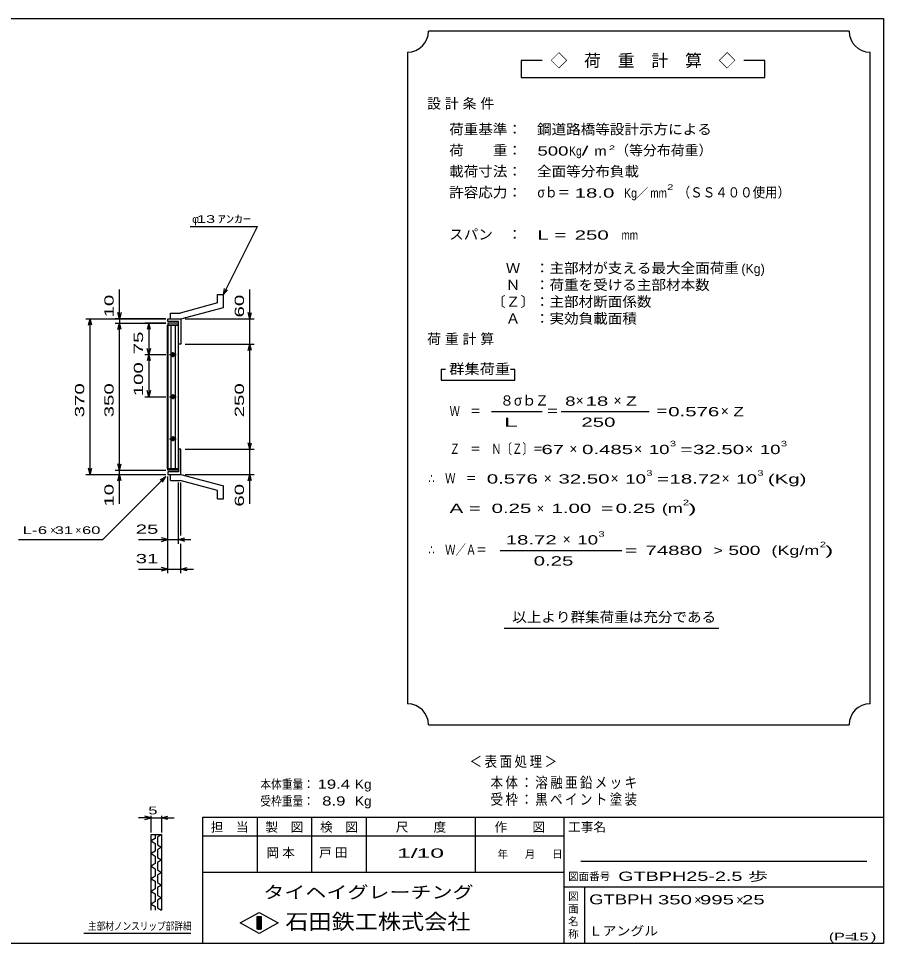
# Model space of a CAD drawing. Units: millimetres, scale not verified. Extents: x -1820 to 1731, y -1282 to 1054.
# Drawn here: x -326 to 1731, y -1146 to 1054 of the extents above; entities that cross this region are included whole.
import ezdxf
from ezdxf.enums import TextEntityAlignment as Align

# ---------------------------------------------------------------- set-up
doc = ezdxf.new("R2010")
doc.units = ezdxf.units.MM
doc.header["$LTSCALE"] = 10
for name, color, linetype, lineweight in [('0_2', 150, 'Continuous', 25), ('16', 3, 'Continuous', 25), ('19', 6, 'Continuous', 25), ('22', 4, 'Continuous', 25), ('24', 2, 'Continuous', 25), ('32', 4, 'Continuous', 25)]:
    doc.layers.add(name, color=color, linetype=linetype, lineweight=lineweight)
doc.styles.add('ベクトル', font='')
doc.styles.get('ベクトル').set_extended_font_data('ベクトル')

msp = doc.modelspace()

# ---------------------------------------------------------------- linework, layer by layer
at = {"layer": '0_2'}
for p, q in [((-1729, 1053.5), (1731, 1053.5)), ((1731, 1053.5), (1731, -1146.5)), ((1731, -846.5), (111, -846.5)), ((111, -846.5), (111, -1146.5)), ((241, -846.5), (241, -976.5)), ((371, -976.5), (371, -846.5)), ((501, -846.5), (501, -976.5)), ((761, -976.5), (761, -846.5)), ((971, -846.5), (971, -1146.5)), ((971, -891.5), (111, -891.5)), ((1691, -951.5), (1011, -951.5)), ((111, -976.5), (971, -976.5)), ((971, -1011.5), (1731, -1011.5)), ((1021, -1146.5), (1021, -1011.5)), ((201, -1097.5), (246, -1072.5)), ((246, -1072.5), (291, -1097.5)), ((246, -1122.5), (201, -1097.5)), ((241, -1082.5), (251, -1082.5)), ((241, -1112.5), (241, -1082.5)), ((241, -1082.5), (243, -1082.5)), ((243, -1082.5), (243, -1112.5)), ((245, -1112.5), (245, -1082.5)), ((245, -1082.5), (247, -1082.5)), ((291, -1097.5), (246, -1122.5)), ((247, -1082.5), (247, -1112.5)), ((249, -1112.5), (249, -1082.5)), ((249, -1082.5), (251, -1082.5)), ((251, -1082.5), (251, -1112.5)), ((251, -1082.5), (251, -1112.5)), ((251, -1112.5), (241, -1112.5)), ((243, -1112.5), (245, -1112.5)), ((247, -1112.5), (249, -1112.5)), ((1731, -1146.5), (-1729, -1146.5))]:
    msp.add_line(p, q, dxfattribs=at)
at = {"layer": '16'}
for p, q in [((28.3, -16.5), (28.3, 324.5)), ((28.3, 324.5), (29, 324.5)), ((54, 329), (29, 329)), ((29, 329), (29, 324.5)), ((29, 324.5), (54, 324.5)), ((29, 324.5), (29, -16.5)), ((54, 324.5), (29, 324.5)), ((36, 324.5), (36, -16.5)), ((47, -16.5), (47, 324.5)), ((54, 324.5), (54, 329)), ((54, -16.5), (54, 324.5)), ((33, 254), (49, 254)), ((43, 257), (39, 257)), ((39, 251), (43, 251)), ((41, 260), (41, 248)), ((33, 154), (49, 154)), ((43, 157), (39, 157)), ((41, 160), (41, 148)), ((39, 151), (43, 151)), ((33, 54), (49, 54)), ((43, 57), (39, 57)), ((39, 51), (43, 51)), ((41, 60), (41, 48)), ((29, -16.5), (28.3, -16.5)), ((29, -16.5), (54, -16.5)), ((29, -21), (29, -16.5)), ((29, -16.5), (54, -16.5)), ((54, -21), (29, -21)), ((54, -16.5), (54, -21))]:
    msp.add_line(p, q, dxfattribs=at)
for centre, radius, start, end in [((39, 254), 3, 90, 270), ((41, 254), 4, 46.6, 133.4), ((41, 254), 4, 226.6, 313.4), ((43, 254), 3, 270, 90), ((39, 154), 3, 90, 270), ((41, 154), 4, 46.6, 133.4), ((43, 154), 3, 270, 90), ((41, 154), 4, 226.6, 313.4), ((39, 54), 3, 90, 270), ((41, 54), 4, 46.6, 133.4), ((41, 54), 4, 226.6, 313.4), ((43, 54), 3, 270, 90)]:
    msp.add_arc(centre, radius, start, end, dxfattribs=at)
at = {"layer": '19'}
for p, q in [((147, 397), (161, 397)), ((147, 377), (147, 397)), ((161, 366), (161, 397)), ((147, 377), (58, 353)), ((35, 353), (58, 353)), ((35, 339), (35, 353)), ((60, 339), (161, 366)), ((29, 333), (29, 339)), ((29, 339), (59, 339)), ((54, 333), (29, 333)), ((35, 339), (60, 339)), ((54, 279), (54, 333)), ((59, 339), (60, 338)), ((60, 338), (60, 279)), ((60, 279), (54, 279)), ((60, 29), (54, 29)), ((54, 29), (54, -25)), ((60, -30), (60, 29)), ((29, -25), (29, -31)), ((54, -25), (29, -25)), ((29, -31), (59, -31)), ((35, -31), (60, -31)), ((35, -45), (35, -31)), ((59, -31), (60, -30)), ((60, -31), (161, -58)), ((35, -45), (58, -45)), ((147, -69), (58, -45)), ((161, -89), (161, -58)), ((147, -89), (147, -69)), ((147, -89), (161, -89))]:
    msp.add_line(p, q, dxfattribs=at)
at = {"layer": '22'}
for p, q in [((82, 559), (242, 559)), ((161, 397), (242, 559)), ((-86, 339), (-86, 409)), ((161, 397), (164, 411.6)), ((161, 397), (171, 408)), ((224, 339), (224, 409)), ((-86, 339), (-90, 354)), ((-82, 354), (-86, 339)), ((224, 339), (220, 354)), ((224, 339), (228, 354)), ((-166, 339), (24, 339)), ((-160, 324), (-156, 339)), ((-152, 324), (-156, 339)), ((-156, -31), (-156, 339)), ((24, 339), (-96, 339)), ((-86, 339), (-86, 329)), ((70, 339), (234, 339)), ((224, 279), (224, 339)), ((-96, 329), (24, 329)), ((-90, 314), (-86, 329)), ((-82, 314), (-86, 329)), ((-86, -21), (-86, 329)), ((24, 329), (-26, 329)), ((-16, 329), (-20, 314)), ((-12, 314), (-16, 329)), ((-16, 329), (-16, 254)), ((-16, 254), (-20, 269)), ((-12, 269), (-16, 254)), ((70, 279), (234, 279)), ((220, 264), (224, 279)), ((228, 264), (224, 279)), ((224, 29), (224, 279)), ((-26, 254), (24, 254)), ((-16, 254), (-20, 239)), ((-12, 239), (-16, 254)), ((-16, 254), (-16, 154)), ((-26, 154), (24, 154)), ((-16, 154), (-20, 169)), ((-12, 169), (-16, 154)), ((224, 29), (220, 44)), ((224, 29), (228, 44)), ((70, 29), (234, 29)), ((224, -31), (224, 29)), ((-156, -31), (-160, -16)), ((-156, -31), (-152, -16)), ((-96, -21), (24, -21)), ((-86, -21), (-90, -6)), ((-86, -21), (-82, -6)), ((-86, -31), (-86, -21)), ((-166, -31), (24, -31)), ((-126, -186), (24, -36)), ((-96, -31), (24, -31)), ((-90, -46), (-86, -31)), ((-82, -46), (-86, -31)), ((-86, -101), (-86, -31)), ((11, -44), (24, -36)), ((16, -49), (24, -36)), ((29, -196), (29, -36)), ((29, -266), (29, -36)), ((70, -31), (234, -31)), ((220, -46), (224, -31)), ((228, -46), (224, -31)), ((224, -101), (224, -31)), ((54, -196), (54, -50)), ((60, -176), (60, -50)), ((-326, -186), (-126, -186)), ((-41, -186), (29, -186)), ((29, -186), (14, -182)), ((14, -190), (29, -186)), ((29, -186), (54, -186)), ((54, -186), (69, -182)), ((69, -190), (54, -186)), ((54, -186), (84, -186)), ((60, -266), (60, -196)), ((-41, -256), (29, -256)), ((29, -256), (14, -252)), ((14, -260), (29, -256)), ((29, -256), (60, -256)), ((60, -256), (75, -252)), ((75, -260), (60, -256)), ((60, -256), (90, -256))]:
    msp.add_line(p, q, dxfattribs=at)
at = {"layer": '24', "color": 4}
for p, q in [((1649, 1023.5), (649, 1023.5)), ((599, 973.5), (599, -576.5)), ((1699, -576.5), (1699, 973.5)), ((919, 953.5), (869, 953.5)), ((869, 953.5), (869, 913.5)), ((1449, 953.5), (1399, 953.5)), ((1449, 913.5), (1449, 953.5)), ((869, 913.5), (1449, 913.5)), ((689, 218.5), (679, 218.5)), ((679, 218.5), (679, 193.5)), ((854, 218.5), (844, 218.5)), ((854, 193.5), (854, 218.5)), ((679, 193.5), (854, 193.5)), ((799, 118.5), (919, 118.5)), ((964, 118.5), (1174, 118.5)), ((819, -211.5), (1109, -211.5)), ((829, -396.5), (1339, -396.5)), ((649, -626.5), (1649, -626.5))]:
    msp.add_line(p, q, dxfattribs=at)
for centre, start, end in [((599, 1023.5), 270, 0), ((1699, 1023.5), 180, 270), ((599, -626.5), 0, 90), ((1699, -626.5), 90, 180)]:
    msp.add_arc(centre, 50, start, end, dxfattribs=at)
at = {"layer": '32'}
for p, q in [((-11, -847.6), (-41, -847.6)), ((-11, -847.6), (-26, -843.6)), ((-26, -851.6), (-11, -847.6)), ((-11, -882.6), (-11, -842.6)), ((-11, -847.6), (14, -847.6)), ((14, -842.6), (14, -882.6)), ((14, -847.6), (29, -843.6)), ((29, -851.6), (14, -847.6)), ((14, -847.6), (44, -847.6)), ((-11, -887.6), (14, -887.6)), ((-11, -1067.6), (-11, -887.6)), ((-1, -896.6), (-11, -902.6)), ((-1, -887.6), (-1, -896.6)), ((14, -887.6), (4, -893.6)), ((4, -893.6), (4, -911.6)), ((14, -887.6), (14, -1067.6)), ((-11, -902.6), (-1, -908.6)), ((-1, -908.6), (-1, -926.6)), ((4, -911.6), (14, -917.6)), ((14, -917.6), (4, -923.6)), ((4, -923.6), (4, -941.6)), ((-1, -926.6), (-11, -932.6)), ((-11, -932.6), (-1, -938.6)), ((-1, -938.6), (-1, -956.6)), ((4, -941.6), (14, -947.6)), ((-1, -956.6), (-11, -962.6)), ((-11, -962.6), (-1, -968.6)), ((14, -947.6), (4, -953.6)), ((4, -953.6), (4, -971.6)), ((-1, -986.6), (-11, -992.6)), ((-1, -968.6), (-1, -986.6)), ((4, -971.6), (14, -977.6)), ((14, -977.6), (4, -983.6)), ((4, -983.6), (4, -1001.6)), ((-11, -992.6), (-1, -998.6)), ((-1, -998.6), (-1, -1016.6)), ((4, -1001.6), (14, -1007.6)), ((14, -1007.6), (4, -1013.6)), ((-1, -1016.6), (-11, -1022.6)), ((-11, -1022.6), (-1, -1028.6)), ((-1, -1028.6), (-1, -1046.6)), ((4, -1013.6), (4, -1031.6)), ((4, -1031.6), (14, -1037.6)), ((-1, -1046.6), (-11, -1052.6)), ((-11, -1052.6), (-1, -1058.6)), ((14, -1037.6), (4, -1043.6)), ((4, -1043.6), (4, -1061.6)), ((-1, -1058.6), (-1, -1067.6)), ((4, -1061.6), (14, -1067.6)), ((84, -1122.6), (-171, -1122.6))]:
    msp.add_line(p, q, dxfattribs=at)

# ---------------------------------------------------------------- texts
at = {"layer": '0_2', "style": 'ベクトル'}
for s, height, p in [('担\u3000当', 21.99, (131, -869.5)), ('製\u3000図', 21.99, (261, -869.5)), ('検\u3000図', 21.99, (391, -869.5)), ('尺\u3000\u3000度', 21.99, (571, -869.5)), ('作\u3000\u3000図', 21.99, (806, -869.5)), ('工事名', 21.99, (981, -869.5)), ('年', 18.3, (813, -934)), ('月', 18.3, (878, -934)), ('日', 18.3, (943, -934)), ('図面番号', 18.33, (981, -987)), ('図', 18.3, (981, -1034)), ('面', 18.3, (981, -1064)), ('名', 18.3, (981, -1094)), ('称', 18.3, (981, -1124))]:
    msp.add_text(s, height=height, dxfattribs=at).set_placement(p, align=Align.MIDDLE_LEFT)
at = {"layer": '0_2', "color": 222, "style": 'ベクトル'}
for s, height, width, p in [('タイヘイグレーチング', 29.33, 1.25, (256, -1024.5)), ('石田鉄工株式会社', 36.66, 1.1, (308.5, -1094.5))]:
    msp.add_text(s, height=height, dxfattribs=dict(at, width=width)).set_placement(p, align=Align.MIDDLE_LEFT)
at = {"layer": '22', "color": 2, "style": 'ベクトル'}
for s, height, p in [('φ', 18.3, (87, 576.5)), ('×', 18.3, (-251, -163.5)), ('×', 18.3, (-191, -163.5)), ('×', 22, (1281, -1042.5)), ('×', 22, (1381, -1042.5))]:
    msp.add_text(s, height=height, dxfattribs=at).set_placement(p, align=Align.MIDDLE_LEFT)
for s, height, width, p in [(' 13 ', 18.33, 1.6, (87, 576.5)), ('ｱﾝｶｰ', 18.33, 1.6, (147, 576.5)), (' 25 ', 21.99, 1.65, (-61, -161)), ('L-', 18.33, 1.6, (-316, -163.5)), (' 6 ', 18.33, 1.6, (-291, -163.5)), (' 31 ', 18.33, 1.6, (-251, -163.5)), (' 60 ', 18.33, 1.6, (-186, -163.5)), (' 31 ', 21.99, 1.65, (-61, -231)), ('本体重量：', 21.99, 0.85, (249, -767.5)), (' 19.4', 21.99, 1.35, (374, -767.5)), ('Kg', 21.99, 1.1, (474, -767.5)), ('受枠重量：', 21.99, 0.85, (249, -807.5)), ('  8.9', 21.99, 1.35, (374, -807.5)), ('Kg', 21.99, 1.1, (474, -807.5)), ('1/', 21.99, 2, (574, -931.5)), (' 10 ', 21.99, 2, (604, -931.5)), ('GTBPH25-2.5 歩      ', 21.99, 1.6, (1100, -986.5)), ('GTBPH', 23.46, 1.4, (1031, -1041.5)), (' 350 ', 21.99, 1.65, (1181, -1042.5)), (' 995 ', 21.99, 1.65, (1281, -1042.5)), (' 25 ', 21.99, 1.65, (1381, -1042.5)), ('Ｌアングル', 21.99, 1.1, (1030, -1116.5)), ('(P=', 18.33, 1.55, (1601, -1130)), (' 15 ', 18.33, 1.6, (1641, -1130)), (')', 18.3, 1.6, (1701, -1130))]:
    msp.add_text(s, height=height, dxfattribs=dict(at, width=width)).set_placement(p, align=Align.MIDDLE_LEFT)
at = {"layer": '22', "color": 2, "style": 'ベクトル', "width": 1.65}
for s, p in [(' 10 ', (-111, 329)), (' 60 ', (199, 329)), (' 75 ', (-41, 241.5)), (' 100 ', (-41, 141.5)), (' 370 ', (-181, 91.5)), (' 350 ', (-111, 91.5)), (' 250 ', (199, 91.5)), (' 10 ', (-111, -121)), (' 60 ', (199, -121))]:
    msp.add_text(s, height=21.99, rotation=90, dxfattribs=at).set_placement(p, align=Align.MIDDLE_LEFT)
at = {"layer": '22', "color": 2, "attachment_point": 4, "style": 'ベクトル'}
for s, insert, char_height in [('\\T1.2;\\W0.85;＜表面処理＞', (746.5, -715), 25.66), ('\\T1.19;\\W0.85;本体：溶融亜鉛メッキ', (796.5, -765), 25.66), ('\\T1.19;\\W0.85;受枠：黒ペイント塗装', (796.5, -805), 25.66), ('\\T1.25;岡本\u3000', (263.5, -931.5), 21.99), ('\\T1.25;戸田\u3000', (388.5, -931.5), 21.99)]:
    msp.add_mtext(s, dxfattribs=dict(at, insert=insert, char_height=char_height))
at = {"layer": '24', "style": 'ベクトル'}
for s, height, p in [('◇\u3000荷\u3000重\u3000計\u3000算\u3000◇', 29.33, (939, 953.5)), ('（等分布荷重）', 24.19, (1093, 740)), ('／', 22, (1141.5, 638.5)), ('(Kg)', 21.99, (1393, 458.5)), ('８', 24.2, (819, 145)), ('σｂ', 24.19, (852, 145)), ('Ｚ', 24.2, (902, 145)), ('×', 24.2, (999, 145)), ('×', 24.2, (1089, 145)), ('×', 24.2, (1344, 120)), ('×', 24.2, (984, 30)), ('×', 24.2, (1138, 30)), ('×', 24.2, (1402, 30)), ('×', 24.2, (923, -40)), ('×', 24.2, (1082, -40)), ('×', 24.2, (1346, -40)), ('×', 22, (906.5, -111.5)), ('×', 24.2, (968, -185))]:
    msp.add_text(s, height=height, dxfattribs=at).set_placement(p, align=Align.MIDDLE_LEFT)
for s, height, width, p in [('荷重基準：\u3000', 24.19, 1.05, (698, 790)), ('鋼道路橋等設計示方による', 24.19, 1.05, (907, 790)), ('荷\u3000\u3000重：\u3000', 24.19, 1.05, (698, 740)), ('500', 21.99, 1.5, (908, 738.5)), ('Kg', 21.99, 0.85, (983, 738.5)), ('/', 22, 2, (1013, 738.5)), ('2', 11, 1.8, (1078, 746)), ('m', 22, 1.2, (1043, 738.5)), ('載荷寸法：\u3000', 24.19, 1.05, (698, 690)), ('全面等分布負載', 24.19, 1.05, (907, 690)), ('許容応力：\u3000', 24.19, 1.05, (698, 640)), ('σｂ＝', 24.19, 0.9, (908, 640)), (' 18.0', 21.99, 1.65, (983, 638.5)), ('Kg', 21.99, 0.85, (1114, 638.5)), ('mm', 21.99, 0.8, (1176.5, 638.5)), ('2', 13.2, 1.5, (1216.5, 652.5)), ('（ＳＳ４００使用）', 24.19, 0.9, (1241.5, 640)), ('スパン\u3000：\u3000', 24.19, 1.05, (698, 540)), ('L =', 21.99, 1.65, (908, 538.5)), (' 250 ', 21.99, 1.65, (983, 538.5)), ('mm', 21.99, 0.8, (1108, 538.5)), ('\u3000Ｗ\u3000：主部材が支える最大全面荷重', 24.19, 1.05, (798, 460)), ('\u3000Ｎ\u3000：荷重を受ける主部材本数', 24.19, 1.05, (798, 420)), ('〔Ｚ〕：主部材断面係数', 24.19, 1.05, (798, 380)), ('\u3000Ａ\u3000：実効負載面積', 24.19, 1.05, (798, 340)), ('群集荷重', 24.19, 1.1, (698, 220)), ('8', 22, 1.5, (974, 143.5)), (' 18 ', 21.99, 1.65, (1009, 143.5)), ('Z', 22, 1.4, (1119, 143.5)), ('Ｗ\u3000＝', 24.19, 0.75, (699, 120)), ('＝', 24.2, 0.9, (929, 120)), ('＝', 24.2, 0.9, (1189, 120)), ('0.576', 21.99, 1.65, (1219, 118.5)), ('Z', 22, 1.4, (1374, 118.5)), (' 250 ', 21.99, 1.65, (999, 93.5)), ('Ｚ\u3000＝\u3000Ｎ〔Ｚ〕＝', 24.19, 0.75, (699, 30)), ('3', 13.2, 1.5, (1223, 42.5)), ('3', 13.2, 1.5, (1487, 42.5)), (' 67 ', 21.99, 1.65, (904, 28.5)), ('0.485', 21.99, 1.65, (1014, 28.5)), ('10', 21.99, 1.5, (1173, 28.5)), ('=', 22, 1.7, (1248, 28.5)), ('32.50', 21.99, 1.65, (1278, 28.5)), ('10', 21.99, 1.5, (1437, 28.5)), ('3', 13.2, 1.5, (1167, -27.5)), ('3', 13.2, 1.5, (1431, -27.5)), ('∴\u3000Ｗ\u3000＝', 24.19, 0.75, (649, -40)), (' 0.576', 21.99, 1.65, (774, -41.5)), ('32.50', 21.99, 1.65, (958, -41.5)), ('10', 21.99, 1.5, (1117, -41.5)), ('=', 22, 1.7, (1192, -41.5)), ('18.72', 21.99, 1.65, (1222, -41.5)), ('10', 21.99, 1.5, (1381, -41.5)), ('(Kg)', 21.99, 1.65, (1456, -41.5)), ('A = ', 21.99, 1.65, (699, -111.5)), ('0.25', 21.99, 1.65, (799, -111.5)), ('1.00', 21.99, 1.65, (941.5, -111.5)), ('=', 22, 1.7, (1059, -111.5)), ('0.25', 21.99, 1.65, (1094, -111.5)), ('(m', 21.99, 1.45, (1204, -111.5)), ('2', 13.2, 1.5, (1254, -97.5)), (')', 22, 2, (1266.5, -111.5)), (' 18.72', 21.99, 1.65, (819, -186.5)), ('10', 21.99, 1.5, (1003, -186.5)), ('3', 13.2, 1.5, (1053, -172.5)), ('∴\u3000Ｗ／Ａ＝', 24.19, 0.75, (649, -210)), ('2', 13.2, 1.5, (1579.5, -197.5)), ('=', 22, 1.7, (1116.5, -211.5)), (' 74880 ', 21.99, 1.65, (1151.5, -211.5)), ('>', 22, 1.3, (1326.5, -211.5)), (' 500 ', 21.99, 1.55, (1349.5, -211.5)), ('(Kg/m', 21.99, 1.45, (1464.5, -211.5)), (')', 22, 2, (1592, -211.5)), ('0.25', 21.99, 1.65, (899, -236.5)), ('以上より群集荷重は充分である', 24.19, 1.05, (848, -370))]:
    msp.add_text(s, height=height, dxfattribs=dict(at, width=width)).set_placement(p, align=Align.MIDDLE_LEFT)
at = {"layer": '24', "attachment_point": 4, "style": 'ベクトル'}
for s, insert, char_height in [('\\T1.28;設計条件', (645.5, 850), 24.19), ('\\T1.28;荷重計算', (645.5, 290), 24.19), ('\\T1.5;\\W2;\\~L\\~', (804, 93.5), 21.99)]:
    msp.add_mtext(s, dxfattribs=dict(at, insert=insert, char_height=char_height))
at = {"layer": '32', "color": 2, "style": 'ベクトル'}
for s, width, p in [(' 5 ', 1.6, (-28.5, -830.1)), ('主部材ノンスリップ部詳細', 0.8, (-161, -1105.1))]:
    msp.add_text(s, height=18.33, dxfattribs=dict(at, width=width)).set_placement(p, align=Align.MIDDLE_LEFT)

doc.saveas('drawing.dxf')
